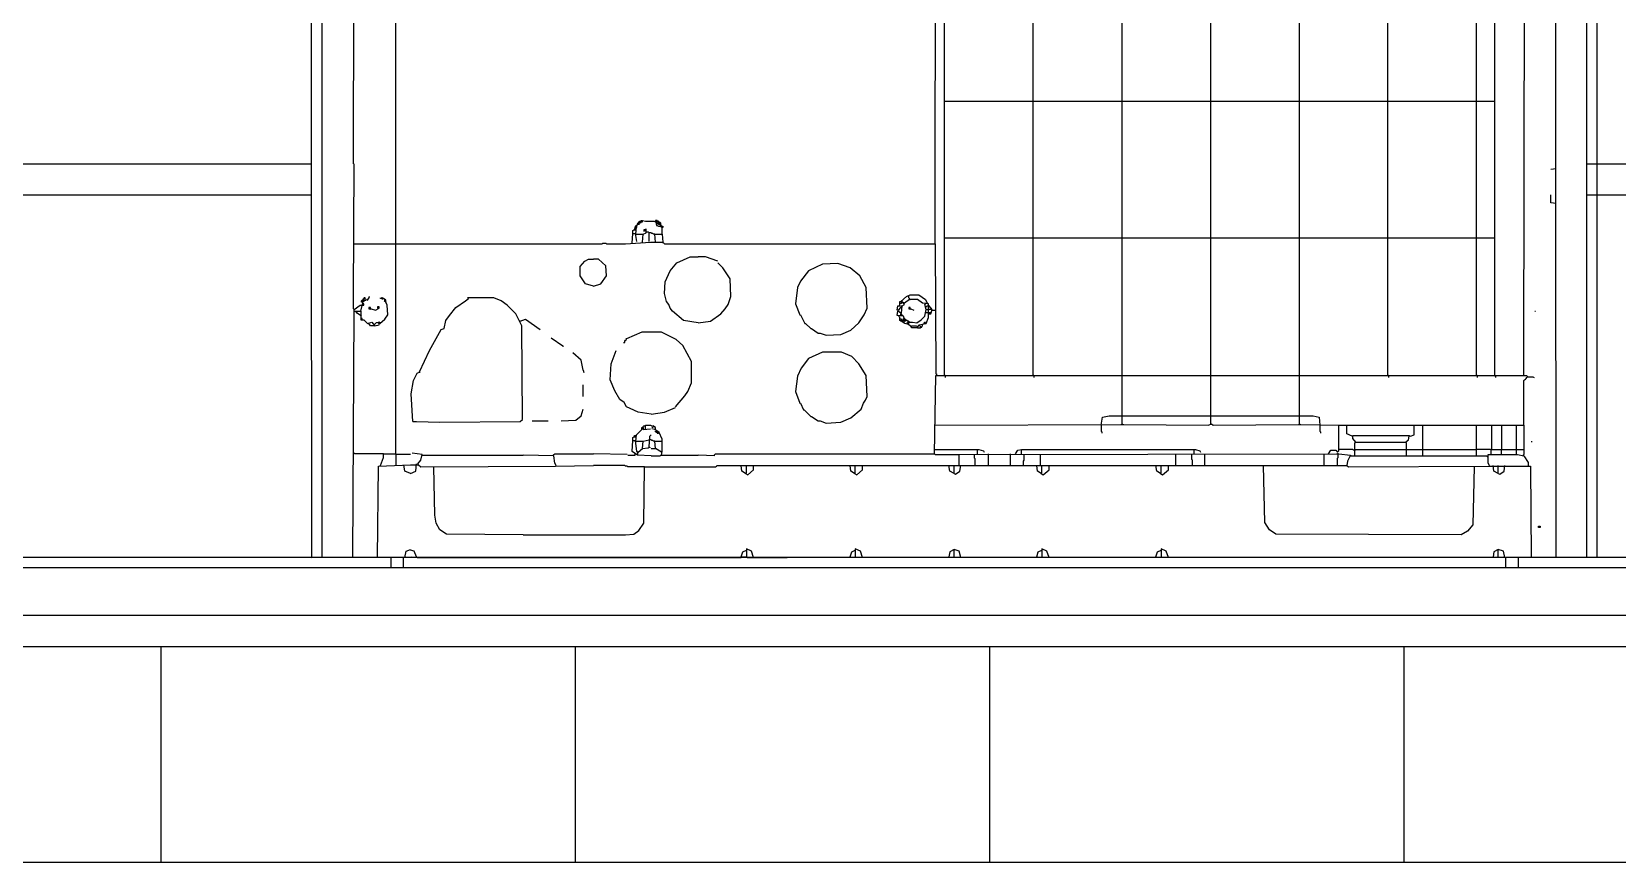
# Model space of a CAD drawing. Extents: x 3792242 to 5145247, y -1546315 to -1031918.
# Drawn here: x 4304203 to 4305733, y -1493650 to -1492848 of the extents above; entities that cross this region are included whole.
import ezdxf

# ---------------------------------------------------------------- set-up
doc = ezdxf.new("R2010")
doc.units = 0
doc.header["$MEASUREMENT"] = 0
doc.layers.add('TENKÁ', color=7, linetype='CONTINUOUS')
doc.layers.add('ZZ-chladenie', color=133, linetype='CONTINUOUS')

msp = doc.modelspace()

# ---------------------------------------------------------------- linework, layer by layer
at = {"layer": 'TENKÁ'}
for p, q in [((4304168.872, -1492975.641), (4304472.897, -1492975.641)), ((4305703.87, -1492975.641), (4305997.774, -1492975.641)), ((4304168.872, -1493005.641), (4304472.923, -1493005.641)), ((4305703.87, -1493005.641), (4305997.774, -1493005.641))]:
    msp.add_line(p, q, dxfattribs=at)
at = {"layer": 'TENKÁ', "color": 8}
for p, q in [((4308877.714, -1493411.477), (4262338.633, -1493411.477)), ((4262327.714, -1493441.477), (4308877.714, -1493441.477)), ((4304327.714, -1493649.641), (4304327.714, -1493441.477)), ((4304727.714, -1493649.641), (4304727.714, -1493441.477)), ((4305127.714, -1493649.641), (4305127.714, -1493441.477)), ((4305527.714, -1493649.641), (4305527.714, -1493441.477)), ((4262327.714, -1493649.641), (4308877.714, -1493649.641))]:
    msp.add_line(p, q, dxfattribs=at)
at = {"layer": 'ZZ-chladenie', "color": 9}
for p, q in [((4304483.103, -1492975.641), (4304483.103, -1491668.173)), ((4305703.87, -1492975.641), (4305703.87, -1491668.173)), ((4304472.897, -1492975.641), (4304471.806, -1491688.649)), ((4304554.414, -1492975.641), (4304554.414, -1491690.061)), ((4305713.915, -1492975.641), (4305714.461, -1491690.061)), ((4305674.035, -1492975.641), (4305673.51, -1491871.517)), ((4305083.954, -1492975.641), (4305083.954, -1492518.968)), ((4305169.387, -1492975.641), (4305169.387, -1492518.262)), ((4305255.526, -1492975.641), (4305255.526, -1492518.262)), ((4305340.958, -1492975.641), (4305340.958, -1492518.262)), ((4305426.391, -1492975.641), (4305426.391, -1492518.262)), ((4305511.823, -1492975.641), (4305511.823, -1492518.262)), ((4305597.256, -1492975.641), (4305597.256, -1492518.262)), ((4305614.907, -1492518.262), (4305614.907, -1492975.641)), ((4304513.477, -1492975.641), (4304514.17, -1492545.798)), ((4305074.912, -1492975.641), (4305075.482, -1492651.706)), ((4305643.424, -1492975.641), (4305643.855, -1492655.942)), ((4305083.954, -1492915.064), (4305169.387, -1492915.064)), ((4305169.387, -1492915.064), (4305255.526, -1492915.064)), ((4305255.526, -1492915.064), (4305340.958, -1492915.064)), ((4305340.958, -1492915.064), (4305426.391, -1492915.064)), ((4305426.391, -1492915.064), (4305511.823, -1492915.064)), ((4305511.823, -1492915.064), (4305597.256, -1492915.064)), ((4305597.256, -1492915.064), (4305614.907, -1492915.064)), ((4304473.219, -1493354.935), (4304472.897, -1492975.641)), ((4304483.103, -1493355.641), (4304483.103, -1492975.641)), ((4304513.463, -1493103.58), (4304514.23, -1492975.641)), ((4304554.414, -1493103.58), (4304554.414, -1492975.641)), ((4305074.776, -1493052.744), (4305074.912, -1492975.641)), ((4305083.954, -1493179.128), (4305083.954, -1492975.641)), ((4305169.387, -1493179.128), (4305169.387, -1492975.641)), ((4305255.526, -1493179.128), (4305255.526, -1492975.641)), ((4305340.958, -1493179.128), (4305340.958, -1492975.641)), ((4305426.391, -1493179.128), (4305426.391, -1492975.641)), ((4305511.823, -1493179.128), (4305511.823, -1492975.641)), ((4305597.256, -1493179.128), (4305597.256, -1492975.641)), ((4305614.907, -1492975.641), (4305614.907, -1493179.128)), ((4305643.149, -1493179.128), (4305643.424, -1492975.641)), ((4305669.273, -1492980.727), (4305674.215, -1492980.021)), ((4305674.215, -1493355.641), (4305674.035, -1492975.641)), ((4305703.87, -1493355.641), (4305703.87, -1492975.641)), ((4305713.754, -1493354.935), (4305713.915, -1492975.641)), ((4305669.273, -1493013.205), (4305669.273, -1493005.641)), ((4305674.215, -1493013.912), (4305669.273, -1493013.205)), ((4304782.47, -1493052.038), (4304783.176, -1493042.86)), ((4304783.176, -1493040.035), (4304783.882, -1493039.33)), ((4304783.176, -1493042.86), (4304783.176, -1493040.035)), ((4304783.176, -1493042.86), (4304783.176, -1493043.566)), ((4304783.176, -1493042.86), (4304785.294, -1493042.86)), ((4304783.882, -1493039.33), (4304786, -1493039.33)), ((4304784.588, -1493039.33), (4304786, -1493035.093)), ((4304785.294, -1493042.86), (4304786.706, -1493050.626)), ((4304786, -1493035.093), (4304786.706, -1493035.093)), ((4304786, -1493043.566), (4304786.706, -1493036.506)), ((4304786, -1493043.566), (4304793.061, -1493043.566)), ((4304786.706, -1493036.506), (4304788.118, -1493032.269)), ((4304786.706, -1493035.093), (4304786.706, -1493036.506)), ((4304786.706, -1493036.506), (4304786.706, -1493037.211)), ((4304788.118, -1493032.269), (4304788.825, -1493032.269)), ((4304788.825, -1493032.269), (4304788.825, -1493031.563)), ((4304788.825, -1493031.563), (4304789.53, -1493031.563)), ((4304788.825, -1493032.269), (4304788.825, -1493034.387)), ((4304788.825, -1493034.387), (4304788.825, -1493032.269)), ((4304789.53, -1493031.563), (4304789.53, -1493030.857)), ((4304789.53, -1493030.857), (4304790.942, -1493030.857)), ((4304790.237, -1493032.269), (4304789.53, -1493031.563)), ((4304789.53, -1493032.975), (4304790.237, -1493032.269)), ((4304789.53, -1493032.975), (4304790.942, -1493032.269)), ((4304790.942, -1493032.269), (4304790.942, -1493030.151)), ((4304790.942, -1493030.151), (4304792.354, -1493030.151)), ((4304790.942, -1493031.563), (4304792.354, -1493031.563)), ((4304792.354, -1493030.151), (4304795.179, -1493030.857)), ((4304792.354, -1493031.563), (4304792.354, -1493030.857)), ((4304792.354, -1493051.332), (4304793.061, -1493043.566)), ((4304793.061, -1493043.566), (4304795.885, -1493042.154)), ((4304795.885, -1493038.623), (4304793.766, -1493039.33)), ((4304793.766, -1493039.33), (4304793.766, -1493040.742)), ((4304793.766, -1493040.742), (4304795.179, -1493040.035)), ((4304795.179, -1493040.035), (4304794.473, -1493039.33)), ((4304795.179, -1493030.857), (4304803.652, -1493030.857)), ((4304795.885, -1493042.154), (4304795.885, -1493038.623)), ((4304798.003, -1493041.448), (4304795.885, -1493041.448)), ((4304798.709, -1493042.154), (4304798.003, -1493041.448)), ((4304800.827, -1493042.154), (4304798.709, -1493042.154)), ((4304798.709, -1493050.626), (4304798.709, -1493042.154)), ((4304801.533, -1493042.86), (4304800.827, -1493042.154)), ((4304802.239, -1493042.86), (4304801.533, -1493042.86)), ((4304802.945, -1493043.566), (4304802.239, -1493042.86)), ((4304804.357, -1493043.566), (4304802.945, -1493043.566)), ((4304803.652, -1493030.857), (4304805.064, -1493031.563)), ((4304805.064, -1493051.332), (4304804.357, -1493043.566)), ((4304804.357, -1493043.566), (4304811.418, -1493043.566)), ((4304806.476, -1493030.151), (4304805.064, -1493030.151)), ((4304805.064, -1493030.151), (4304805.77, -1493035.093)), ((4304805.064, -1493031.563), (4304805.77, -1493031.563)), ((4304805.77, -1493031.563), (4304806.476, -1493030.857)), ((4304806.476, -1493035.093), (4304805.77, -1493034.387)), ((4304805.77, -1493035.093), (4304806.476, -1493035.093)), ((4304806.476, -1493033.681), (4304806.476, -1493030.151)), ((4304807.888, -1493030.857), (4304806.476, -1493030.857)), ((4304810.712, -1493035.093), (4304806.476, -1493033.681)), ((4304806.476, -1493035.093), (4304806.476, -1493035.799)), ((4304806.476, -1493035.093), (4304807.888, -1493035.799)), ((4304807.182, -1493033.681), (4304807.182, -1493032.269)), ((4304807.182, -1493032.269), (4304807.888, -1493032.975)), ((4304808.594, -1493033.681), (4304807.182, -1493033.681)), ((4304807.888, -1493031.563), (4304807.888, -1493030.857)), ((4304808.594, -1493031.563), (4304807.888, -1493031.563)), ((4304808.594, -1493032.269), (4304807.888, -1493031.563)), ((4304807.888, -1493032.975), (4304808.594, -1493032.269)), ((4304807.888, -1493035.799), (4304810.006, -1493035.799)), ((4304808.594, -1493032.269), (4304808.594, -1493031.563)), ((4304808.594, -1493032.269), (4304809.3, -1493032.975)), ((4304809.3, -1493032.269), (4304808.594, -1493032.269)), ((4304809.3, -1493032.975), (4304808.594, -1493033.681)), ((4304810.006, -1493032.975), (4304809.3, -1493032.269)), ((4304810.006, -1493034.387), (4304810.006, -1493032.975)), ((4304810.712, -1493037.211), (4304810.712, -1493035.093)), ((4304812.124, -1493037.211), (4304810.712, -1493037.211)), ((4304811.418, -1493043.566), (4304811.418, -1493035.799)), ((4304811.418, -1493035.799), (4304812.124, -1493035.799)), ((4304811.418, -1493043.566), (4304812.124, -1493051.332)), ((4304812.124, -1493035.799), (4304812.124, -1493037.211)), ((4304513.463, -1493052.744), (4304554.414, -1493052.744)), ((4304554.414, -1493052.744), (4304646.907, -1493052.744)), ((4304646.907, -1493052.744), (4304745.049, -1493052.744)), ((4304745.049, -1493052.744), (4304749.991, -1493052.744)), ((4304749.991, -1493052.744), (4304753.522, -1493052.744)), ((4304753.522, -1493052.744), (4304754.228, -1493052.038)), ((4304754.228, -1493052.038), (4304757.052, -1493052.038)), ((4304757.052, -1493052.038), (4304757.052, -1493052.744)), ((4304757.052, -1493052.038), (4304757.758, -1493052.744)), ((4304757.758, -1493052.744), (4304776.115, -1493052.744)), ((4304776.115, -1493052.744), (4304800.121, -1493051.332)), ((4304800.121, -1493051.332), (4304812.124, -1493051.332)), ((4304812.124, -1493051.332), (4304812.124, -1493052.038)), ((4304812.124, -1493051.332), (4304813.536, -1493052.744)), ((4304813.536, -1493052.744), (4304846.015, -1493052.744)), ((4304846.015, -1493052.744), (4305074.776, -1493052.744)), ((4305074.776, -1493052.744), (4305075.482, -1493178.422)), ((4305083.954, -1493047.096), (4305169.387, -1493047.096)), ((4305169.387, -1493047.096), (4305255.526, -1493047.096)), ((4305255.526, -1493047.096), (4305340.958, -1493047.096)), ((4305340.958, -1493047.096), (4305426.391, -1493047.096)), ((4305426.391, -1493047.096), (4305511.823, -1493047.096)), ((4305511.823, -1493047.096), (4305597.256, -1493047.096)), ((4305597.256, -1493047.096), (4305614.907, -1493047.096)), ((4304732.34, -1493074.632), (4304736.576, -1493069.69)), ((4304736.576, -1493069.69), (4304740.107, -1493067.571)), ((4304740.107, -1493067.571), (4304745.049, -1493067.571)), ((4304749.991, -1493067.571), (4304745.049, -1493067.571)), ((4304757.052, -1493073.926), (4304749.991, -1493067.571)), ((4304757.758, -1493083.811), (4304757.052, -1493073.926)), ((4304819.185, -1493078.869), (4304825.539, -1493071.102)), ((4304825.539, -1493071.102), (4304838.248, -1493065.454)), ((4304838.248, -1493065.454), (4304846.015, -1493065.454)), ((4304853.075, -1493065.454), (4304846.015, -1493065.454)), ((4304865.078, -1493069.69), (4304853.075, -1493065.454)), ((4304870.02, -1493076.045), (4304865.078, -1493071.102)), ((4304966.044, -1493072.514), (4304952.629, -1493078.869)), ((4304980.871, -1493071.808), (4304966.044, -1493072.514)), ((4304992.874, -1493076.045), (4304980.871, -1493071.808)), ((4304732.34, -1493083.811), (4304732.34, -1493074.632)), ((4304737.283, -1493091.577), (4304732.34, -1493083.811)), ((4304752.11, -1493091.577), (4304757.758, -1493083.811)), ((4304813.536, -1493100.756), (4304814.242, -1493089.459)), ((4304814.242, -1493089.459), (4304819.185, -1493078.869)), ((4304877.081, -1493086.635), (4304870.02, -1493076.045)), ((4304877.787, -1493103.58), (4304877.081, -1493086.635)), ((4304944.862, -1493088.753), (4304942.038, -1493095.108)), ((4304952.629, -1493078.869), (4304944.862, -1493088.753)), ((4305002.052, -1493083.811), (4304992.874, -1493076.045)), ((4305008.407, -1493095.108), (4305002.052, -1493083.811)), ((4304513.463, -1493115.583), (4304513.463, -1493103.58)), ((4304524.054, -1493105.698), (4304524.054, -1493104.286)), ((4304526.878, -1493107.11), (4304528.997, -1493104.286)), ((4304528.997, -1493104.286), (4304528.29, -1493103.58)), ((4304541, -1493104.993), (4304541, -1493104.286)), ((4304554.414, -1493255.382), (4304554.414, -1493103.58)), ((4304745.049, -1493093.696), (4304737.283, -1493091.577)), ((4304745.049, -1493093.696), (4304752.11, -1493091.577)), ((4304815.654, -1493108.522), (4304813.536, -1493100.756)), ((4304874.963, -1493111.347), (4304877.787, -1493103.58)), ((4304942.038, -1493095.108), (4304939.92, -1493110.641)), ((4305009.113, -1493114.877), (4305008.407, -1493095.108)), ((4305041.591, -1493108.522), (4305047.24, -1493103.58)), ((4305047.24, -1493103.58), (4305050.77, -1493102.168)), ((4305049.358, -1493103.58), (4305049.358, -1493102.874)), ((4305049.358, -1493104.993), (4305049.358, -1493103.58)), ((4305050.77, -1493102.168), (4305059.243, -1493102.168)), ((4305059.243, -1493102.168), (4305065.597, -1493106.405)), ((4304512.757, -1493355.641), (4304514.17, -1493117.701)), ((4304514.17, -1493116.289), (4304513.463, -1493115.583)), ((4304514.17, -1493116.289), (4304513.463, -1493116.289)), ((4304514.17, -1493116.289), (4304519.818, -1493112.053)), ((4304514.17, -1493117.701), (4304514.17, -1493116.289)), ((4304514.17, -1493117.701), (4304520.524, -1493117.701)), ((4304516.994, -1493119.82), (4304515.582, -1493117.701)), ((4304521.23, -1493122.644), (4304516.994, -1493119.82)), ((4304519.818, -1493112.053), (4304521.23, -1493112.053)), ((4304520.524, -1493117.701), (4304522.642, -1493108.522)), ((4304520.524, -1493117.701), (4304520.524, -1493126.174)), ((4304521.23, -1493107.817), (4304521.936, -1493107.11)), ((4304521.23, -1493109.229), (4304521.23, -1493107.817)), ((4304521.936, -1493109.229), (4304521.23, -1493109.229)), ((4304521.23, -1493112.053), (4304523.348, -1493112.053)), ((4304521.936, -1493107.817), (4304522.642, -1493107.11)), ((4304521.936, -1493107.11), (4304522.642, -1493107.11)), ((4304522.642, -1493108.522), (4304521.936, -1493107.817)), ((4304521.936, -1493109.229), (4304522.642, -1493109.229)), ((4304523.348, -1493110.641), (4304521.936, -1493110.641)), ((4304522.642, -1493106.405), (4304523.348, -1493105.698)), ((4304522.642, -1493107.11), (4304523.348, -1493106.405)), ((4304522.642, -1493107.11), (4304522.642, -1493106.405)), ((4304522.642, -1493108.522), (4304525.466, -1493106.405)), ((4304522.642, -1493107.11), (4304523.348, -1493107.817)), ((4304523.348, -1493107.817), (4304522.642, -1493108.522)), ((4304522.642, -1493109.229), (4304522.642, -1493108.522)), ((4304523.348, -1493106.405), (4304524.054, -1493105.698)), ((4304523.348, -1493105.698), (4304524.054, -1493105.698)), ((4304523.348, -1493112.053), (4304523.348, -1493110.641)), ((4304524.054, -1493105.698), (4304524.761, -1493104.993)), ((4304524.054, -1493107.11), (4304525.466, -1493107.11)), ((4304524.761, -1493104.993), (4304525.466, -1493105.698)), ((4304525.466, -1493106.405), (4304526.878, -1493107.11)), ((4304529.702, -1493114.171), (4304528.29, -1493114.171)), ((4304528.29, -1493114.171), (4304528.29, -1493115.583)), ((4304528.29, -1493115.583), (4304530.409, -1493115.583)), ((4304529.702, -1493115.583), (4304529.702, -1493114.171)), ((4304529.702, -1493115.583), (4304530.409, -1493116.289)), ((4304530.409, -1493115.583), (4304534.645, -1493116.996)), ((4304534.645, -1493116.996), (4304538.175, -1493114.877)), ((4304538.175, -1493113.465), (4304536.763, -1493113.465)), ((4304536.763, -1493113.465), (4304536.763, -1493114.877)), ((4304538.175, -1493114.877), (4304538.175, -1493113.465)), ((4304539.588, -1493105.698), (4304539.588, -1493104.993)), ((4304542.412, -1493105.698), (4304539.588, -1493105.698)), ((4304541, -1493105.698), (4304541, -1493104.993)), ((4304541.706, -1493106.405), (4304541, -1493105.698)), ((4304544.53, -1493107.11), (4304542.412, -1493105.698)), ((4304543.824, -1493106.405), (4304543.118, -1493106.405)), ((4304544.53, -1493109.229), (4304543.118, -1493107.817)), ((4304543.824, -1493107.11), (4304543.824, -1493106.405)), ((4304544.53, -1493107.817), (4304543.824, -1493107.11)), ((4304543.824, -1493108.522), (4304544.53, -1493107.817)), ((4304544.53, -1493109.229), (4304543.824, -1493108.522)), ((4304544.53, -1493109.229), (4304544.53, -1493107.11)), ((4304544.53, -1493109.229), (4304545.236, -1493109.229)), ((4304545.942, -1493112.053), (4304544.53, -1493109.229)), ((4304546.648, -1493121.232), (4304545.942, -1493112.053)), ((4304605.956, -1493121.938), (4304612.311, -1493114.171)), ((4304612.311, -1493114.171), (4304621.49, -1493107.817)), ((4304621.49, -1493107.817), (4304624.314, -1493105.698)), ((4304626.432, -1493104.993), (4304623.608, -1493104.993)), ((4304624.314, -1493105.698), (4304624.314, -1493104.993)), ((4304649.026, -1493104.993), (4304626.432, -1493104.993)), ((4304656.086, -1493107.817), (4304649.026, -1493104.993)), ((4304661.734, -1493112.053), (4304656.086, -1493107.817)), ((4304670.207, -1493120.525), (4304661.734, -1493112.053)), ((4304817.773, -1493111.347), (4304815.654, -1493108.522)), ((4304819.185, -1493114.877), (4304817.773, -1493111.347)), ((4304821.303, -1493117.701), (4304819.185, -1493114.877)), ((4304831.893, -1493126.88), (4304821.303, -1493117.701)), ((4304867.902, -1493120.525), (4304872.139, -1493115.583)), ((4304872.139, -1493115.583), (4304874.963, -1493111.347)), ((4304939.92, -1493110.641), (4304944.156, -1493121.232)), ((4305006.288, -1493121.232), (4305009.113, -1493114.877)), ((4305038.061, -1493116.996), (4305038.767, -1493112.759)), ((4305039.473, -1493116.996), (4305038.061, -1493116.996)), ((4305038.061, -1493121.938), (4305038.767, -1493117.701)), ((4305038.767, -1493112.759), (4305040.885, -1493112.759)), ((4305038.767, -1493117.701), (4305039.473, -1493117.701)), ((4305042.298, -1493112.759), (4305039.473, -1493116.996)), ((4305039.473, -1493117.701), (4305042.298, -1493119.82)), ((4305040.885, -1493112.053), (4305040.885, -1493108.522)), ((4305040.885, -1493108.522), (4305041.591, -1493108.522)), ((4305040.885, -1493109.935), (4305042.298, -1493109.935)), ((4305040.885, -1493112.759), (4305040.885, -1493112.053)), ((4305041.591, -1493119.82), (4305040.885, -1493119.113)), ((4305045.122, -1493109.935), (4305041.591, -1493108.522)), ((4305041.591, -1493112.759), (4305042.298, -1493112.759)), ((4305042.298, -1493109.229), (4305043.003, -1493108.522)), ((4305042.298, -1493109.935), (4305043.003, -1493109.229)), ((4305042.298, -1493119.82), (4305043.003, -1493112.759)), ((4305043.003, -1493107.817), (4305043.003, -1493107.11)), ((4305043.003, -1493108.522), (4305043.003, -1493107.817)), ((4305043.003, -1493112.759), (4305045.122, -1493111.347)), ((4305045.122, -1493111.347), (4305043.71, -1493109.229)), ((4305050.064, -1493106.405), (4305045.122, -1493109.935)), ((4305050.064, -1493105.698), (4305049.358, -1493104.993)), ((4305050.77, -1493114.171), (4305049.358, -1493114.171)), ((4305049.358, -1493114.171), (4305049.358, -1493115.583)), ((4305049.358, -1493115.583), (4305051.476, -1493115.583)), ((4305050.064, -1493106.405), (4305050.064, -1493105.698)), ((4305050.064, -1493106.405), (4305050.064, -1493107.11)), ((4305057.83, -1493106.405), (4305050.064, -1493106.405)), ((4305050.77, -1493115.583), (4305050.77, -1493114.171)), ((4305050.77, -1493115.583), (4305051.476, -1493116.289)), ((4305051.476, -1493115.583), (4305054.301, -1493116.996)), ((4305062.773, -1493109.935), (4305057.83, -1493106.405)), ((4305068.421, -1493110.641), (4305062.773, -1493109.935)), ((4305064.891, -1493111.347), (4305066.303, -1493109.935)), ((4305066.303, -1493116.289), (4305064.891, -1493111.347)), ((4305065.597, -1493113.465), (4305064.891, -1493113.465)), ((4305064.891, -1493122.644), (4305066.303, -1493116.289)), ((4305065.597, -1493106.405), (4305067.009, -1493109.935)), ((4305065.597, -1493113.465), (4305066.303, -1493113.465)), ((4305066.303, -1493116.289), (4305065.597, -1493116.289)), ((4305066.303, -1493113.465), (4305067.009, -1493112.759)), ((4305066.303, -1493116.289), (4305069.128, -1493116.289)), ((4305066.303, -1493119.113), (4305069.128, -1493119.113)), ((4305067.009, -1493109.935), (4305067.716, -1493110.641)), ((4305067.009, -1493112.759), (4305068.421, -1493112.759)), ((4305068.421, -1493124.056), (4305068.421, -1493110.641)), ((4305069.128, -1493112.759), (4305068.421, -1493112.759)), ((4305071.952, -1493116.289), (4305069.128, -1493112.759)), ((4305071.246, -1493116.289), (4305069.128, -1493116.289)), ((4305069.128, -1493119.113), (4305070.54, -1493119.113)), ((4305070.54, -1493120.525), (4305071.952, -1493116.289)), ((4305071.952, -1493116.996), (4305071.246, -1493116.289)), ((4305071.952, -1493116.996), (4305074.776, -1493116.996)), ((4305653.74, -1493117.701), (4305654.446, -1493117.701)), ((4304521.23, -1493124.762), (4304520.524, -1493124.762)), ((4304520.524, -1493126.174), (4304523.348, -1493126.174)), ((4304521.936, -1493124.762), (4304521.23, -1493124.762)), ((4304521.936, -1493126.174), (4304521.936, -1493124.762)), ((4304523.348, -1493126.174), (4304526.878, -1493129.704)), ((4304526.878, -1493129.704), (4304531.115, -1493128.292)), ((4304529.702, -1493131.823), (4304528.29, -1493129.704)), ((4304533.939, -1493131.823), (4304529.702, -1493131.823)), ((4304531.115, -1493128.292), (4304533.939, -1493131.823)), ((4304535.351, -1493128.998), (4304533.939, -1493130.41)), ((4304533.939, -1493131.823), (4304538.175, -1493131.116)), ((4304538.881, -1493128.292), (4304535.351, -1493128.998)), ((4304537.469, -1493129.704), (4304537.469, -1493128.292)), ((4304538.881, -1493129.704), (4304537.469, -1493129.704)), ((4304538.175, -1493131.116), (4304538.881, -1493128.292)), ((4304538.881, -1493129.704), (4304543.824, -1493125.468)), ((4304543.824, -1493125.468), (4304546.648, -1493121.232)), ((4304586.893, -1493155.828), (4304598.19, -1493135.353)), ((4304598.19, -1493135.353), (4304601.014, -1493134.647)), ((4304601.014, -1493134.647), (4304602.426, -1493126.88)), ((4304602.426, -1493126.88), (4304605.956, -1493121.938)), ((4304675.856, -1493131.823), (4304670.207, -1493120.525)), ((4304674.444, -1493127.586), (4304673.738, -1493127.586)), ((4304674.444, -1493127.586), (4304679.386, -1493125.468)), ((4304676.562, -1493222.197), (4304675.856, -1493131.823)), ((4304679.386, -1493125.468), (4304693.507, -1493135.353)), ((4304846.015, -1493128.998), (4304831.893, -1493126.88)), ((4304846.015, -1493128.998), (4304858.017, -1493127.586)), ((4304858.017, -1493127.586), (4304867.902, -1493120.525)), ((4304944.156, -1493121.232), (4304944.862, -1493121.232)), ((4304944.862, -1493121.232), (4304949.098, -1493129.704)), ((4304949.098, -1493129.704), (4304949.805, -1493129.704)), ((4304949.805, -1493129.704), (4304954.747, -1493134.647)), ((4304954.747, -1493134.647), (4304955.453, -1493134.647)), ((4304955.453, -1493134.647), (4304961.808, -1493138.883)), ((4304993.58, -1493136.059), (4305001.347, -1493128.998)), ((4305001.347, -1493128.998), (4305006.288, -1493121.232)), ((4305044.415, -1493122.644), (4305038.061, -1493121.938)), ((4305040.179, -1493123.35), (4305040.179, -1493122.644)), ((4305040.885, -1493124.056), (4305040.179, -1493123.35)), ((4305040.885, -1493126.88), (4305040.885, -1493124.056)), ((4305042.298, -1493125.468), (4305040.885, -1493125.468)), ((4305041.591, -1493127.586), (4305040.885, -1493126.88)), ((4305041.591, -1493122.644), (4305041.591, -1493120.525)), ((4305041.591, -1493120.525), (4305042.298, -1493121.232)), ((4305041.591, -1493126.88), (4305042.298, -1493126.174)), ((4305042.298, -1493127.586), (4305041.591, -1493126.88)), ((4305042.298, -1493127.586), (4305041.591, -1493127.586)), ((4305042.298, -1493121.232), (4305043.003, -1493121.232)), ((4305042.298, -1493126.174), (4305042.298, -1493125.468)), ((4305042.298, -1493126.174), (4305043.71, -1493126.174)), ((4305044.415, -1493128.998), (4305042.298, -1493127.586)), ((4305042.298, -1493127.586), (4305043.71, -1493127.586)), ((4305043.71, -1493127.586), (4305042.298, -1493127.586)), ((4305043.003, -1493121.232), (4305043.003, -1493122.644)), ((4305045.122, -1493125.468), (4305044.415, -1493122.644)), ((4305045.122, -1493129.704), (4305044.415, -1493124.762)), ((4305044.415, -1493124.762), (4305045.122, -1493124.762)), ((4305045.827, -1493125.468), (4305045.122, -1493124.762)), ((4305050.064, -1493128.292), (4305045.122, -1493125.468)), ((4305045.122, -1493126.88), (4305045.827, -1493126.174)), ((4305045.122, -1493127.586), (4305045.122, -1493126.88)), ((4305045.827, -1493127.586), (4305045.122, -1493127.586)), ((4305047.946, -1493130.41), (4305045.122, -1493129.704)), ((4305045.827, -1493126.174), (4305045.827, -1493125.468)), ((4305045.827, -1493126.174), (4305046.534, -1493126.88)), ((4305046.534, -1493126.88), (4305045.827, -1493127.586)), ((4305047.946, -1493128.998), (4305048.652, -1493128.292)), ((4305047.946, -1493130.41), (4305047.946, -1493128.998)), ((4305048.652, -1493130.41), (4305047.946, -1493130.41)), ((4305048.652, -1493127.586), (4305048.652, -1493126.88)), ((4305048.652, -1493128.292), (4305048.652, -1493127.586)), ((4305048.652, -1493130.41), (4305050.064, -1493128.292)), ((4305048.652, -1493130.41), (4305049.358, -1493130.41)), ((4305051.476, -1493132.528), (4305048.652, -1493130.41)), ((4305050.064, -1493128.292), (4305052.889, -1493128.292)), ((4305052.182, -1493133.941), (4305052.182, -1493131.823)), ((4305052.182, -1493131.823), (4305056.418, -1493131.823)), ((4305057.83, -1493133.941), (4305052.182, -1493133.941)), ((4305052.889, -1493128.292), (4305057.125, -1493128.998)), ((4305056.418, -1493131.823), (4305057.83, -1493132.528)), ((4305057.125, -1493128.998), (4305061.361, -1493126.174)), ((4305057.83, -1493133.941), (4305059.243, -1493131.116)), ((4305057.83, -1493133.941), (4305060.655, -1493133.941)), ((4305059.243, -1493131.116), (4305066.303, -1493129.704)), ((4305059.949, -1493131.823), (4305059.949, -1493131.116)), ((4305060.655, -1493132.528), (4305059.949, -1493131.823)), ((4305060.655, -1493133.235), (4305060.655, -1493132.528)), ((4305060.655, -1493133.941), (4305061.361, -1493133.235)), ((4305061.361, -1493126.174), (4305064.891, -1493122.644)), ((4305061.361, -1493133.235), (4305062.067, -1493133.235)), ((4305062.067, -1493132.528), (4305062.773, -1493131.823)), ((4305062.067, -1493133.235), (4305062.067, -1493132.528)), ((4305062.773, -1493131.823), (4305062.773, -1493130.41)), ((4305064.185, -1493128.998), (4305064.891, -1493128.292)), ((4305064.185, -1493130.41), (4305064.185, -1493128.998)), ((4305064.891, -1493128.292), (4305065.597, -1493128.292)), ((4305065.597, -1493128.292), (4305064.891, -1493128.998)), ((4305064.891, -1493128.998), (4305065.597, -1493129.704)), ((4305066.303, -1493129.704), (4305068.421, -1493124.056)), ((4305069.128, -1493120.525), (4305070.54, -1493120.525)), ((4304715.395, -1493151.592), (4304704.098, -1493143.825)), ((4304773.997, -1493148.061), (4304775.409, -1493148.061)), ((4304775.409, -1493146.649), (4304776.115, -1493145.944)), ((4304775.409, -1493148.061), (4304775.409, -1493146.649)), ((4304776.115, -1493145.944), (4304776.821, -1493145.237)), ((4304791.649, -1493138.177), (4304776.821, -1493144.532)), ((4304776.821, -1493144.532), (4304776.821, -1493143.825)), ((4304776.821, -1493145.237), (4304776.821, -1493144.532)), ((4304810.712, -1493138.177), (4304791.649, -1493138.177)), ((4304824.833, -1493145.237), (4304810.712, -1493138.177)), ((4304831.188, -1493150.886), (4304824.833, -1493145.237)), ((4304961.808, -1493138.883), (4304963.925, -1493138.883)), ((4304963.925, -1493138.883), (4304969.574, -1493141.001)), ((4304969.574, -1493141.001), (4304983.695, -1493140.295)), ((4304983.695, -1493140.295), (4304993.58, -1493136.059)), ((4304577.008, -1493176.304), (4304586.893, -1493155.828)), ((4304715.395, -1493151.592), (4304716.101, -1493151.592)), ((4304733.046, -1493165.007), (4304725.28, -1493157.947)), ((4304735.164, -1493174.892), (4304733.046, -1493165.007)), ((4304761.994, -1493168.538), (4304766.937, -1493155.828)), ((4304839.66, -1493166.419), (4304831.188, -1493150.886)), ((4304952.629, -1493163.595), (4304945.568, -1493172.774)), ((4304966.044, -1493157.24), (4304952.629, -1493163.595)), ((4304984.401, -1493157.24), (4304966.044, -1493157.24)), ((4304994.286, -1493161.476), (4304984.401, -1493157.24)), ((4305001.347, -1493168.538), (4304994.286, -1493161.476)), ((4304571.36, -1493184.776), (4304574.89, -1493177.716)), ((4304574.89, -1493177.716), (4304577.715, -1493176.304)), ((4304577.008, -1493176.304), (4304577.715, -1493177.01)), ((4304735.164, -1493174.892), (4304735.87, -1493177.01)), ((4304761.288, -1493184.07), (4304761.994, -1493168.538)), ((4304839.66, -1493186.895), (4304839.66, -1493166.419)), ((4304942.038, -1493180.54), (4304939.92, -1493195.367)), ((4304945.568, -1493172.774), (4304942.038, -1493180.54)), ((4305008.407, -1493179.834), (4305001.347, -1493168.538)), ((4305009.113, -1493200.31), (4305008.407, -1493179.834)), ((4305074.07, -1493255.382), (4305075.482, -1493179.834)), ((4305075.482, -1493178.422), (4305076.188, -1493178.422)), ((4305075.482, -1493179.834), (4305645.973, -1493179.834)), ((4305076.188, -1493178.422), (4305076.188, -1493179.128)), ((4305083.954, -1493179.128), (4305083.954, -1493179.834)), ((4305083.954, -1493179.834), (4305084.661, -1493180.54)), ((4305084.661, -1493180.54), (4305084.661, -1493181.952)), ((4305169.387, -1493179.128), (4305169.387, -1493179.834)), ((4305169.387, -1493179.834), (4305170.093, -1493180.54)), ((4305170.093, -1493180.54), (4305170.093, -1493181.952)), ((4305255.526, -1493218.667), (4305255.526, -1493179.128)), ((4305340.958, -1493218.667), (4305340.958, -1493179.128)), ((4305426.391, -1493218.667), (4305426.391, -1493179.128)), ((4305511.823, -1493179.128), (4305511.823, -1493179.834)), ((4305511.823, -1493179.834), (4305512.529, -1493180.54)), ((4305512.529, -1493180.54), (4305512.529, -1493181.952)), ((4305597.256, -1493179.128), (4305597.256, -1493179.834)), ((4305597.256, -1493179.834), (4305597.962, -1493180.54)), ((4305597.962, -1493180.54), (4305597.962, -1493181.952)), ((4305614.907, -1493179.128), (4305614.907, -1493179.834)), ((4305614.907, -1493179.834), (4305615.613, -1493180.54)), ((4305615.613, -1493180.54), (4305615.613, -1493181.952)), ((4305645.973, -1493179.834), (4305646.679, -1493181.246)), ((4305645.973, -1493181.952), (4305646.679, -1493181.246)), ((4305646.679, -1493181.246), (4305646.679, -1493180.54)), ((4305646.679, -1493181.246), (4305651.622, -1493181.246)), ((4305651.622, -1493181.246), (4305653.034, -1493181.952)), ((4304569.241, -1493197.486), (4304571.36, -1493184.776)), ((4304735.164, -1493200.31), (4304735.164, -1493189.013)), ((4304765.525, -1493194.661), (4304761.288, -1493184.07)), ((4304770.467, -1493203.134), (4304765.525, -1493194.661)), ((4304833.305, -1493199.603), (4304836.13, -1493195.367)), ((4304836.13, -1493195.367), (4304839.66, -1493186.895)), ((4304939.92, -1493195.367), (4304944.156, -1493206.664)), ((4305643.149, -1493184.776), (4305643.855, -1493184.07)), ((4305643.149, -1493227.846), (4305643.149, -1493184.776)), ((4305643.855, -1493184.07), (4305644.561, -1493183.364)), ((4305644.561, -1493183.364), (4305645.267, -1493182.658)), ((4305645.267, -1493182.658), (4305645.973, -1493181.952)), ((4304570.654, -1493224.315), (4304569.241, -1493197.486)), ((4304774.703, -1493205.958), (4304770.467, -1493203.134)), ((4304776.821, -1493210.194), (4304774.703, -1493205.958)), ((4304780.351, -1493211.606), (4304776.821, -1493210.194)), ((4304788.118, -1493215.137), (4304780.351, -1493211.606)), ((4304813.536, -1493215.137), (4304824.127, -1493210.901)), ((4304824.127, -1493210.194), (4304833.305, -1493199.603)), ((4304944.156, -1493206.664), (4304944.862, -1493206.664)), ((4304944.862, -1493206.664), (4304947.686, -1493213.018)), ((4305003.464, -1493212.313), (4305005.583, -1493206.664)), ((4305005.583, -1493206.664), (4305007.701, -1493203.84)), ((4305007.701, -1493203.84), (4305009.113, -1493200.31)), ((4304570.654, -1493224.315), (4304574.184, -1493224.315)), ((4304574.184, -1493224.315), (4304596.778, -1493225.022)), ((4304596.778, -1493225.022), (4304674.444, -1493224.315)), ((4304674.444, -1493224.315), (4304676.562, -1493222.197)), ((4304685.741, -1493223.609), (4304701.273, -1493223.609)), ((4304713.983, -1493223.609), (4304728.104, -1493222.903)), ((4304728.104, -1493222.903), (4304733.046, -1493218.667)), ((4304733.046, -1493218.667), (4304735.164, -1493212.313)), ((4304800.827, -1493217.255), (4304788.118, -1493215.137)), ((4304800.827, -1493217.255), (4304813.536, -1493215.137)), ((4304947.686, -1493213.018), (4304948.392, -1493213.018)), ((4304948.392, -1493213.018), (4304954.747, -1493219.373)), ((4304954.747, -1493219.373), (4304955.453, -1493219.373)), ((4304955.453, -1493219.373), (4304961.808, -1493223.609)), ((4304961.808, -1493223.609), (4304963.925, -1493223.609)), ((4304963.925, -1493223.609), (4304969.574, -1493225.728)), ((4304969.574, -1493225.728), (4304983.695, -1493225.022)), ((4304983.695, -1493225.022), (4304993.58, -1493220.785)), ((4304993.58, -1493220.785), (4305003.464, -1493212.313)), ((4305074.776, -1493227.846), (4305254.113, -1493227.14)), ((4305235.05, -1493227.846), (4305236.463, -1493220.079)), ((4305236.463, -1493220.079), (4305242.817, -1493218.667)), ((4305242.817, -1493218.667), (4305439.806, -1493218.667)), ((4305254.113, -1493227.14), (4305256.938, -1493227.14)), ((4305255.526, -1493226.434), (4305255.526, -1493218.667)), ((4305255.526, -1493226.434), (4305256.232, -1493227.14)), ((4305256.938, -1493227.14), (4305338.84, -1493227.846)), ((4305338.84, -1493227.846), (4305341.664, -1493226.434)), ((4305340.958, -1493226.434), (4305340.958, -1493218.667)), ((4305340.958, -1493226.434), (4305341.664, -1493227.14)), ((4305341.664, -1493226.434), (4305343.076, -1493227.846)), ((4305343.076, -1493227.846), (4305425.685, -1493227.14)), ((4305425.685, -1493227.14), (4305427.803, -1493227.14)), ((4305426.391, -1493226.434), (4305426.391, -1493218.667)), ((4305426.391, -1493226.434), (4305427.097, -1493227.14)), ((4305427.803, -1493227.14), (4305464.517, -1493227.846)), ((4305439.806, -1493218.667), (4305445.454, -1493220.079)), ((4305445.454, -1493220.079), (4305446.16, -1493227.846)), ((4304783.176, -1493239.849), (4304783.882, -1493239.142)), ((4304783.176, -1493242.673), (4304783.176, -1493239.849)), ((4304783.882, -1493239.142), (4304786, -1493239.142)), ((4304784.588, -1493239.142), (4304784.588, -1493237.73)), ((4304784.588, -1493237.73), (4304786, -1493237.73)), ((4304786, -1493243.379), (4304786.706, -1493237.025)), ((4304786, -1493237.73), (4304786.706, -1493237.73)), ((4304786.706, -1493237.025), (4304791.649, -1493232.082)), ((4304791.649, -1493232.082), (4304791.649, -1493229.964)), ((4304791.649, -1493229.964), (4304793.061, -1493229.964)), ((4304791.649, -1493231.376), (4304793.061, -1493231.376)), ((4304793.061, -1493229.258), (4304793.766, -1493228.552)), ((4304793.061, -1493229.964), (4304793.061, -1493229.258)), ((4304793.061, -1493229.964), (4304793.061, -1493232.082)), ((4304793.061, -1493232.082), (4304800.121, -1493231.376)), ((4304793.061, -1493243.379), (4304798.709, -1493241.967)), ((4304793.766, -1493228.552), (4304794.473, -1493228.552)), ((4304795.179, -1493231.376), (4304795.179, -1493227.846)), ((4304795.179, -1493227.846), (4304800.121, -1493227.846)), ((4304798.709, -1493249.028), (4304799.415, -1493238.437)), ((4304800.827, -1493241.967), (4304798.709, -1493241.967)), ((4304799.415, -1493238.437), (4304800.827, -1493237.025)), ((4304800.121, -1493227.846), (4304801.533, -1493228.552)), ((4304801.533, -1493242.673), (4304800.827, -1493241.967)), ((4304802.239, -1493229.964), (4304801.533, -1493229.964)), ((4304804.357, -1493232.082), (4304801.533, -1493231.376)), ((4304805.064, -1493229.964), (4304802.239, -1493228.552)), ((4304802.239, -1493228.552), (4304802.239, -1493229.964)), ((4304808.594, -1493234.906), (4304804.357, -1493232.082)), ((4304805.064, -1493232.788), (4304805.064, -1493229.964)), ((4304805.064, -1493234.2), (4304805.064, -1493233.494)), ((4304805.064, -1493233.494), (4304805.77, -1493234.2)), ((4304805.77, -1493234.906), (4304805.064, -1493234.2)), ((4304805.77, -1493234.2), (4304806.476, -1493233.494)), ((4304805.77, -1493234.2), (4304806.476, -1493234.906)), ((4304806.476, -1493234.906), (4304805.77, -1493234.906)), ((4304806.476, -1493233.494), (4304807.182, -1493234.2)), ((4304806.476, -1493234.906), (4304807.182, -1493234.2)), ((4304806.476, -1493234.906), (4304806.476, -1493235.612)), ((4304806.476, -1493235.612), (4304807.888, -1493235.612)), ((4304807.888, -1493234.2), (4304807.182, -1493234.2)), ((4304807.888, -1493234.906), (4304807.888, -1493234.2)), ((4304807.888, -1493235.612), (4304807.888, -1493234.906)), ((4304811.418, -1493241.261), (4304808.594, -1493234.906)), ((4304811.418, -1493253.264), (4304811.418, -1493241.261)), ((4305235.05, -1493227.846), (4305235.05, -1493233.494)), ((4305235.05, -1493233.494), (4305235.756, -1493234.2)), ((4305235.756, -1493234.2), (4305235.756, -1493235.612)), ((4305446.16, -1493227.846), (4305446.16, -1493233.494)), ((4305446.16, -1493233.494), (4305446.866, -1493234.2)), ((4305446.866, -1493234.2), (4305446.866, -1493235.612)), ((4305464.517, -1493252.557), (4305464.517, -1493227.846)), ((4305464.517, -1493227.846), (4305545.714, -1493227.846)), ((4305472.284, -1493236.318), (4305472.284, -1493227.846)), ((4305477.226, -1493238.437), (4305472.284, -1493236.318)), ((4305477.933, -1493240.554), (4305477.933, -1493237.73)), ((4305477.933, -1493237.73), (4305532.299, -1493237.73)), ((4305480.757, -1493244.085), (4305477.933, -1493240.554)), ((4305528.768, -1493244.085), (4305531.592, -1493241.967)), ((4305531.592, -1493241.967), (4305532.299, -1493238.437)), ((4305532.299, -1493237.73), (4305533.711, -1493238.437)), ((4305533.711, -1493238.437), (4305537.241, -1493237.025)), ((4305537.241, -1493237.025), (4305537.241, -1493227.846)), ((4305545.714, -1493257.5), (4305545.714, -1493227.846)), ((4305545.714, -1493227.846), (4305643.149, -1493227.846)), ((4305597.256, -1493257.5), (4305597.256, -1493227.846)), ((4305612.082, -1493251.145), (4305612.082, -1493227.846)), ((4305621.968, -1493251.145), (4305621.968, -1493227.846)), ((4305636.088, -1493256.088), (4305636.088, -1493227.846)), ((4305643.149, -1493227.846), (4305643.149, -1493256.088)), ((4304514.17, -1493254.676), (4304513.463, -1493254.676)), ((4304514.875, -1493255.382), (4304514.17, -1493254.676)), ((4304542.412, -1493255.382), (4304514.875, -1493255.382)), ((4304542.412, -1493258.912), (4304542.412, -1493255.382)), ((4304542.412, -1493255.382), (4304554.414, -1493255.382)), ((4304554.414, -1493255.382), (4304554.414, -1493265.973)), ((4304568.536, -1493256.088), (4304555.121, -1493256.088)), ((4304579.832, -1493256.088), (4304569.948, -1493254.676)), ((4304578.42, -1493261.736), (4304579.832, -1493256.088)), ((4304579.832, -1493256.794), (4304677.268, -1493256.794)), ((4304706.922, -1493257.5), (4304677.268, -1493256.794)), ((4304706.216, -1493256.794), (4304706.922, -1493256.088)), ((4304706.922, -1493256.088), (4304707.628, -1493255.382)), ((4304707.628, -1493264.56), (4304706.922, -1493257.5)), ((4304707.628, -1493255.382), (4304745.049, -1493255.382)), ((4304777.527, -1493256.088), (4304745.049, -1493255.382)), ((4304778.234, -1493256.794), (4304785.294, -1493256.794)), ((4304782.47, -1493253.264), (4304783.176, -1493242.673)), ((4304787.412, -1493256.794), (4304782.47, -1493253.264)), ((4304783.176, -1493242.673), (4304783.176, -1493243.379)), ((4304783.176, -1493242.673), (4304785.294, -1493242.673)), ((4304785.294, -1493242.673), (4304786.706, -1493253.264)), ((4304785.294, -1493256.088), (4304785.294, -1493255.382)), ((4304785.294, -1493256.794), (4304785.294, -1493256.088)), ((4304786, -1493243.379), (4304793.061, -1493243.379)), ((4304786.706, -1493253.264), (4304787.412, -1493253.264)), ((4304787.412, -1493253.264), (4304787.412, -1493256.088)), ((4304788.118, -1493253.97), (4304787.412, -1493253.97)), ((4304800.827, -1493257.5), (4304787.412, -1493256.794)), ((4304788.118, -1493253.97), (4304792.354, -1493250.44)), ((4304792.354, -1493250.44), (4304793.061, -1493243.379)), ((4304792.354, -1493250.44), (4304798.003, -1493249.733)), ((4304798.003, -1493249.733), (4304798.709, -1493249.028)), ((4304798.709, -1493249.028), (4304799.415, -1493249.028)), ((4304800.121, -1493249.733), (4304798.709, -1493249.028)), ((4304800.827, -1493250.44), (4304805.064, -1493250.44)), ((4304800.827, -1493257.5), (4304809.3, -1493257.5)), ((4304802.239, -1493242.673), (4304801.533, -1493242.673)), ((4304802.945, -1493243.379), (4304802.239, -1493242.673)), ((4304804.357, -1493243.379), (4304802.945, -1493243.379)), ((4304805.064, -1493250.44), (4304804.357, -1493243.379)), ((4304804.357, -1493243.379), (4304811.418, -1493243.379)), ((4304810.712, -1493253.97), (4304805.064, -1493250.44)), ((4304809.3, -1493257.5), (4304810.006, -1493256.794)), ((4304810.712, -1493253.97), (4304810.006, -1493253.264)), ((4304810.006, -1493256.794), (4304846.015, -1493256.794)), ((4304810.712, -1493256.794), (4304811.418, -1493253.264)), ((4304862.254, -1493257.5), (4304846.015, -1493256.794)), ((4304861.548, -1493256.794), (4304862.254, -1493256.088)), ((4304861.548, -1493256.794), (4304861.548, -1493257.5)), ((4304862.254, -1493256.088), (4304862.96, -1493255.382)), ((4304862.96, -1493255.382), (4305074.07, -1493255.382)), ((4305074.07, -1493251.145), (4305115.727, -1493251.145)), ((4305074.07, -1493255.382), (4305074.776, -1493256.088)), ((4305074.776, -1493256.088), (4305098.076, -1493256.088)), ((4305098.076, -1493256.088), (4305462.399, -1493255.382)), ((4305098.076, -1493266.679), (4305098.076, -1493256.088)), ((4305112.903, -1493259.618), (4305112.903, -1493256.088)), ((4305115.727, -1493256.088), (4305115.727, -1493251.145)), ((4305115.727, -1493251.145), (4305117.139, -1493251.145)), ((4305117.139, -1493251.145), (4305121.376, -1493252.557)), ((4305121.376, -1493252.557), (4305122.081, -1493253.97)), ((4305126.318, -1493266.679), (4305126.318, -1493255.382)), ((4305147.499, -1493266.679), (4305147.499, -1493255.382)), ((4305152.442, -1493255.382), (4305154.56, -1493251.852)), ((4305154.56, -1493251.852), (4305158.09, -1493251.145)), ((4305158.09, -1493256.088), (4305158.09, -1493251.145)), ((4305158.09, -1493251.145), (4305326.131, -1493251.145)), ((4305160.914, -1493261.736), (4305160.914, -1493256.088)), ((4305176.447, -1493266.679), (4305176.447, -1493256.088)), ((4305307.067, -1493266.679), (4305307.067, -1493256.088)), ((4305322.601, -1493261.03), (4305322.601, -1493256.088)), ((4305324.719, -1493256.088), (4305324.719, -1493251.145)), ((4305326.131, -1493251.145), (4305330.367, -1493252.557)), ((4305330.367, -1493252.557), (4305331.073, -1493253.97)), ((4305335.31, -1493266.679), (4305335.31, -1493255.382)), ((4305450.397, -1493266.679), (4305450.397, -1493255.382)), ((4305454.633, -1493255.382), (4305456.751, -1493251.852)), ((4305456.751, -1493251.852), (4305461.693, -1493251.852)), ((4305461.693, -1493251.852), (4305463.105, -1493253.97)), ((4305462.399, -1493255.382), (4305464.517, -1493255.382)), ((4305463.105, -1493253.97), (4305464.517, -1493252.557)), ((4305463.812, -1493255.382), (4305463.105, -1493254.676)), ((4305463.812, -1493258.912), (4305463.812, -1493255.382)), ((4305477.933, -1493251.145), (4305464.517, -1493251.145)), ((4305464.517, -1493255.382), (4305475.814, -1493256.794)), ((4305475.814, -1493256.794), (4305472.99, -1493262.442)), ((4305475.814, -1493257.5), (4305475.108, -1493256.794)), ((4305475.814, -1493257.5), (4305607.14, -1493257.5)), ((4305478.638, -1493251.852), (4305477.933, -1493251.145)), ((4305480.05, -1493251.852), (4305478.638, -1493251.852)), ((4305480.05, -1493244.791), (4305480.757, -1493244.085)), ((4305480.05, -1493257.5), (4305480.05, -1493244.791)), ((4305480.05, -1493251.852), (4305480.757, -1493251.145)), ((4305480.757, -1493244.085), (4305528.768, -1493244.085)), ((4305480.757, -1493251.145), (4305529.475, -1493251.145)), ((4305528.768, -1493244.085), (4305529.475, -1493244.791)), ((4305529.475, -1493244.791), (4305529.475, -1493257.5)), ((4305529.475, -1493251.145), (4305545.714, -1493251.145)), ((4305545.714, -1493251.145), (4305597.256, -1493251.145)), ((4305610.67, -1493251.145), (4305597.256, -1493251.145)), ((4305607.14, -1493257.5), (4305607.846, -1493258.206)), ((4305607.846, -1493258.206), (4305607.846, -1493257.5)), ((4305608.552, -1493264.56), (4305608.552, -1493256.088)), ((4305608.552, -1493256.088), (4305636.795, -1493256.088)), ((4305611.377, -1493251.852), (4305610.67, -1493251.145)), ((4305611.377, -1493251.852), (4305612.082, -1493251.145)), ((4305611.377, -1493256.088), (4305611.377, -1493251.852)), ((4305612.082, -1493251.145), (4305620.555, -1493251.145)), ((4305620.555, -1493251.145), (4305621.261, -1493251.852)), ((4305621.261, -1493251.852), (4305621.968, -1493251.145)), ((4305621.261, -1493251.852), (4305621.261, -1493256.088)), ((4305621.968, -1493251.145), (4305636.088, -1493251.145)), ((4305636.088, -1493251.145), (4305643.149, -1493251.145)), ((4305636.795, -1493256.088), (4305643.149, -1493257.5)), ((4305643.149, -1493256.088), (4305642.443, -1493256.794)), ((4305642.443, -1493256.794), (4305642.443, -1493257.5)), ((4305643.149, -1493257.5), (4305647.385, -1493263.855)), ((4305650.916, -1493244.085), (4305650.916, -1493243.379)), ((4304536.763, -1493355.641), (4304537.469, -1493267.385)), ((4304537.469, -1493267.385), (4304568.536, -1493265.973)), ((4304539.588, -1493266.679), (4304542.412, -1493258.912)), ((4304562.887, -1493272.327), (4304562.181, -1493265.973)), ((4304568.536, -1493274.445), (4304562.887, -1493272.327)), ((4304568.536, -1493265.973), (4304576.303, -1493265.973)), ((4304568.536, -1493274.445), (4304573.478, -1493272.327)), ((4304573.478, -1493272.327), (4304574.184, -1493265.267)), ((4304575.596, -1493265.267), (4304578.42, -1493261.736)), ((4304575.596, -1493265.267), (4304575.596, -1493265.973)), ((4304576.303, -1493265.973), (4304578.42, -1493268.091)), ((4304578.42, -1493268.091), (4304708.335, -1493267.385)), ((4304591.835, -1493314.69), (4304591.129, -1493268.091)), ((4304709.04, -1493266.679), (4304707.628, -1493264.56)), ((4304709.04, -1493266.679), (4304708.335, -1493265.973)), ((4304708.335, -1493267.385), (4304745.049, -1493266.679)), ((4304775.409, -1493266.679), (4304745.049, -1493266.679)), ((4304776.115, -1493267.385), (4304775.409, -1493266.679)), ((4304777.527, -1493267.385), (4304776.115, -1493267.385)), ((4304778.234, -1493268.091), (4304777.527, -1493267.385)), ((4304794.473, -1493268.091), (4304778.234, -1493268.091)), ((4304793.766, -1493322.457), (4304794.473, -1493268.091)), ((4304794.473, -1493268.091), (4304800.827, -1493268.091)), ((4304800.827, -1493268.091), (4304846.015, -1493268.091)), ((4304846.015, -1493268.091), (4304862.96, -1493268.091)), ((4304862.96, -1493268.091), (4304863.666, -1493267.385)), ((4304863.666, -1493267.385), (4304864.372, -1493266.679)), ((4304864.372, -1493266.679), (4304867.902, -1493266.679)), ((4304867.902, -1493266.679), (4305472.284, -1493266.679)), ((4304888.378, -1493272.327), (4304887.672, -1493266.679)), ((4304891.908, -1493274.445), (4304888.378, -1493272.327)), ((4304892.614, -1493273.739), (4304892.614, -1493266.679)), ((4304894.026, -1493275.857), (4304899.675, -1493270.915)), ((4304899.675, -1493270.915), (4304899.675, -1493266.679)), ((4304993.58, -1493272.327), (4304992.874, -1493266.679)), ((4304997.11, -1493274.445), (4304993.58, -1493272.327)), ((4304997.816, -1493273.739), (4304997.816, -1493266.679)), ((4304999.228, -1493275.857), (4305004.876, -1493270.915)), ((4305004.876, -1493270.915), (4305004.876, -1493266.679)), ((4305088.897, -1493272.327), (4305088.191, -1493266.679)), ((4305093.133, -1493274.445), (4305088.897, -1493272.327)), ((4305093.133, -1493274.445), (4305093.133, -1493266.679)), ((4305094.545, -1493275.151), (4305098.782, -1493272.327)), ((4305098.782, -1493272.327), (4305099.488, -1493266.679)), ((4305113.609, -1493260.324), (4305112.903, -1493259.618)), ((4305113.609, -1493266.679), (4305113.609, -1493260.324)), ((4305160.208, -1493262.442), (4305160.914, -1493261.736)), ((4305160.208, -1493266.679), (4305160.208, -1493262.442)), ((4305173.623, -1493272.327), (4305172.917, -1493266.679)), ((4305177.154, -1493274.445), (4305173.623, -1493272.327)), ((4305177.859, -1493273.739), (4305177.859, -1493266.679)), ((4305179.272, -1493275.857), (4305184.921, -1493270.915)), ((4305184.921, -1493270.915), (4305184.921, -1493266.679)), ((4305288.71, -1493272.327), (4305288.004, -1493266.679)), ((4305292.24, -1493274.445), (4305288.71, -1493272.327)), ((4305292.946, -1493273.739), (4305292.946, -1493266.679)), ((4305294.359, -1493275.857), (4305300.007, -1493270.915)), ((4305300.007, -1493270.915), (4305300.007, -1493266.679)), ((4305323.307, -1493261.736), (4305322.601, -1493261.03)), ((4305323.307, -1493266.679), (4305323.307, -1493261.736)), ((4305393.206, -1493321.751), (4305391.794, -1493266.679)), ((4305463.105, -1493259.618), (4305463.812, -1493258.912)), ((4305463.105, -1493266.679), (4305463.105, -1493259.618)), ((4305472.99, -1493262.442), (4305472.284, -1493266.679)), ((4305472.284, -1493266.679), (4305472.284, -1493267.385)), ((4305472.284, -1493266.679), (4305473.696, -1493268.091)), ((4305473.696, -1493268.091), (4305609.258, -1493267.385)), ((4305595.137, -1493268.091), (4305593.725, -1493323.869)), ((4305609.965, -1493266.679), (4305608.552, -1493264.56)), ((4305609.965, -1493266.679), (4305609.258, -1493265.973)), ((4305609.258, -1493267.385), (4305649.504, -1493267.385)), ((4305614.201, -1493272.327), (4305613.495, -1493266.679)), ((4305618.437, -1493274.445), (4305614.201, -1493272.327)), ((4305618.437, -1493274.445), (4305618.437, -1493266.679)), ((4305619.849, -1493275.151), (4305624.085, -1493272.327)), ((4305624.085, -1493272.327), (4305624.792, -1493266.679)), ((4305647.385, -1493263.855), (4305647.385, -1493266.679)), ((4305649.504, -1493267.385), (4305650.209, -1493355.641)), ((4304891.908, -1493274.445), (4304892.614, -1493273.739)), ((4304891.908, -1493274.445), (4304894.026, -1493275.857)), ((4304997.11, -1493274.445), (4304997.816, -1493273.739)), ((4304997.11, -1493274.445), (4304999.228, -1493275.857)), ((4305093.133, -1493274.445), (4305094.545, -1493275.151)), ((4305177.154, -1493274.445), (4305177.859, -1493273.739)), ((4305177.154, -1493274.445), (4305179.272, -1493275.857)), ((4305292.24, -1493274.445), (4305292.946, -1493273.739)), ((4305292.24, -1493274.445), (4305294.359, -1493275.857)), ((4305618.437, -1493274.445), (4305619.849, -1493275.151)), ((4304593.248, -1493322.457), (4304591.835, -1493314.69)), ((4304596.778, -1493328.811), (4304593.248, -1493322.457)), ((4304603.132, -1493333.047), (4304596.778, -1493328.811)), ((4304677.268, -1493333.754), (4304603.132, -1493333.047)), ((4304677.268, -1493333.754), (4304745.049, -1493333.754)), ((4304745.049, -1493333.754), (4304776.115, -1493333.754)), ((4304776.115, -1493333.754), (4304783.882, -1493333.047)), ((4304783.882, -1493333.047), (4304788.825, -1493329.518)), ((4304788.825, -1493329.518), (4304793.766, -1493322.457)), ((4305397.443, -1493328.811), (4305393.206, -1493321.751)), ((4305403.797, -1493333.047), (4305397.443, -1493328.811)), ((4305582.429, -1493333.754), (4305403.797, -1493333.047)), ((4305588.783, -1493330.223), (4305582.429, -1493333.754)), ((4305593.725, -1493323.869), (4305588.783, -1493330.223)), ((4305657.27, -1493326.693), (4305657.27, -1493325.281)), ((4305657.27, -1493325.281), (4305658.682, -1493325.281)), ((4305658.682, -1493326.693), (4305657.27, -1493326.693)), ((4305658.682, -1493325.281), (4305658.682, -1493326.693)), ((4304562.887, -1493355.641), (4304564.299, -1493349.287)), ((4304564.299, -1493349.287), (4304568.536, -1493347.875)), ((4304572.066, -1493349.287), (4304568.536, -1493348.581)), ((4304574.184, -1493354.935), (4304572.066, -1493349.287)), ((4304889.084, -1493349.993), (4304892.614, -1493348.581)), ((4304897.557, -1493349.287), (4304892.614, -1493347.169)), ((4304892.614, -1493347.169), (4304892.614, -1493354.935)), ((4304899.675, -1493355.641), (4304897.557, -1493349.287)), ((4304994.286, -1493349.993), (4304997.816, -1493348.581)), ((4305002.759, -1493349.287), (4304997.816, -1493347.169)), ((4304997.816, -1493347.169), (4304997.816, -1493354.935)), ((4305004.876, -1493355.641), (4305002.759, -1493349.287)), ((4305093.133, -1493347.875), (4305088.897, -1493349.993)), ((4305098.076, -1493349.287), (4305093.133, -1493347.875)), ((4305093.133, -1493354.935), (4305093.133, -1493348.581)), ((4305099.488, -1493355.641), (4305098.076, -1493349.287)), ((4305174.33, -1493349.993), (4305177.859, -1493348.581)), ((4305182.802, -1493349.287), (4305177.859, -1493347.169)), ((4305177.859, -1493347.169), (4305177.859, -1493354.935)), ((4305184.921, -1493355.641), (4305182.802, -1493349.287)), ((4305289.416, -1493349.993), (4305292.946, -1493348.581)), ((4305297.889, -1493349.287), (4305292.946, -1493347.169)), ((4305292.946, -1493347.169), (4305292.946, -1493354.935)), ((4305300.007, -1493355.641), (4305297.889, -1493349.287)), ((4305618.437, -1493347.875), (4305614.201, -1493349.993)), ((4305623.38, -1493349.287), (4305618.437, -1493347.875)), ((4305618.437, -1493354.935), (4305618.437, -1493348.581)), ((4305624.792, -1493355.641), (4305623.38, -1493349.287)), ((4304542.068, -1493355.641), (4303111.702, -1493355.641)), ((4305817.067, -1493355.641), (4304429.284, -1493355.641)), ((4304472.512, -1493355.641), (4304569.241, -1493354.935)), ((4304549.839, -1493365.641), (4304549.839, -1493355.641)), ((4304561.839, -1493365.641), (4304561.839, -1493355.641)), ((4304574.184, -1493354.935), (4304574.89, -1493355.641)), ((4304574.89, -1493355.641), (4304745.049, -1493355.641)), ((4304745.049, -1493355.641), (4304776.115, -1493355.641)), ((4304776.115, -1493355.641), (4304800.827, -1493355.641)), ((4304800.827, -1493355.641), (4304846.015, -1493355.641)), ((4304846.015, -1493355.641), (4304887.672, -1493355.641)), ((4304887.672, -1493354.935), (4304889.084, -1493349.993)), ((4304887.672, -1493355.641), (4304888.378, -1493354.935)), ((4304888.378, -1493354.935), (4304892.614, -1493354.935)), ((4304892.614, -1493354.935), (4304892.614, -1493355.641)), ((4304892.614, -1493354.935), (4304893.32, -1493355.641)), ((4304893.32, -1493355.641), (4304932.153, -1493355.641)), ((4304932.153, -1493355.641), (4305713.754, -1493354.935)), ((4304992.874, -1493354.935), (4304994.286, -1493349.993)), ((4304997.816, -1493354.935), (4304997.816, -1493355.641)), ((4305088.897, -1493349.993), (4305088.191, -1493354.935)), ((4305093.133, -1493354.935), (4305093.133, -1493355.641)), ((4305172.917, -1493354.935), (4305174.33, -1493349.993)), ((4305177.859, -1493354.935), (4305177.859, -1493355.641)), ((4305288.004, -1493354.935), (4305289.416, -1493349.993)), ((4305292.946, -1493354.935), (4305292.946, -1493355.641)), ((4305614.201, -1493349.993), (4305613.495, -1493354.935)), ((4305618.437, -1493354.935), (4305618.437, -1493355.641)), ((4305625.839, -1493365.641), (4305625.839, -1493355.641)), ((4305637.839, -1493365.641), (4305637.839, -1493355.641)), ((4304542.068, -1493365.641), (4303111.702, -1493365.641)), ((4305817.067, -1493365.641), (4304429.284, -1493365.641))]:
    msp.add_line(p, q, dxfattribs=at)

doc.saveas('drawing.dxf')
